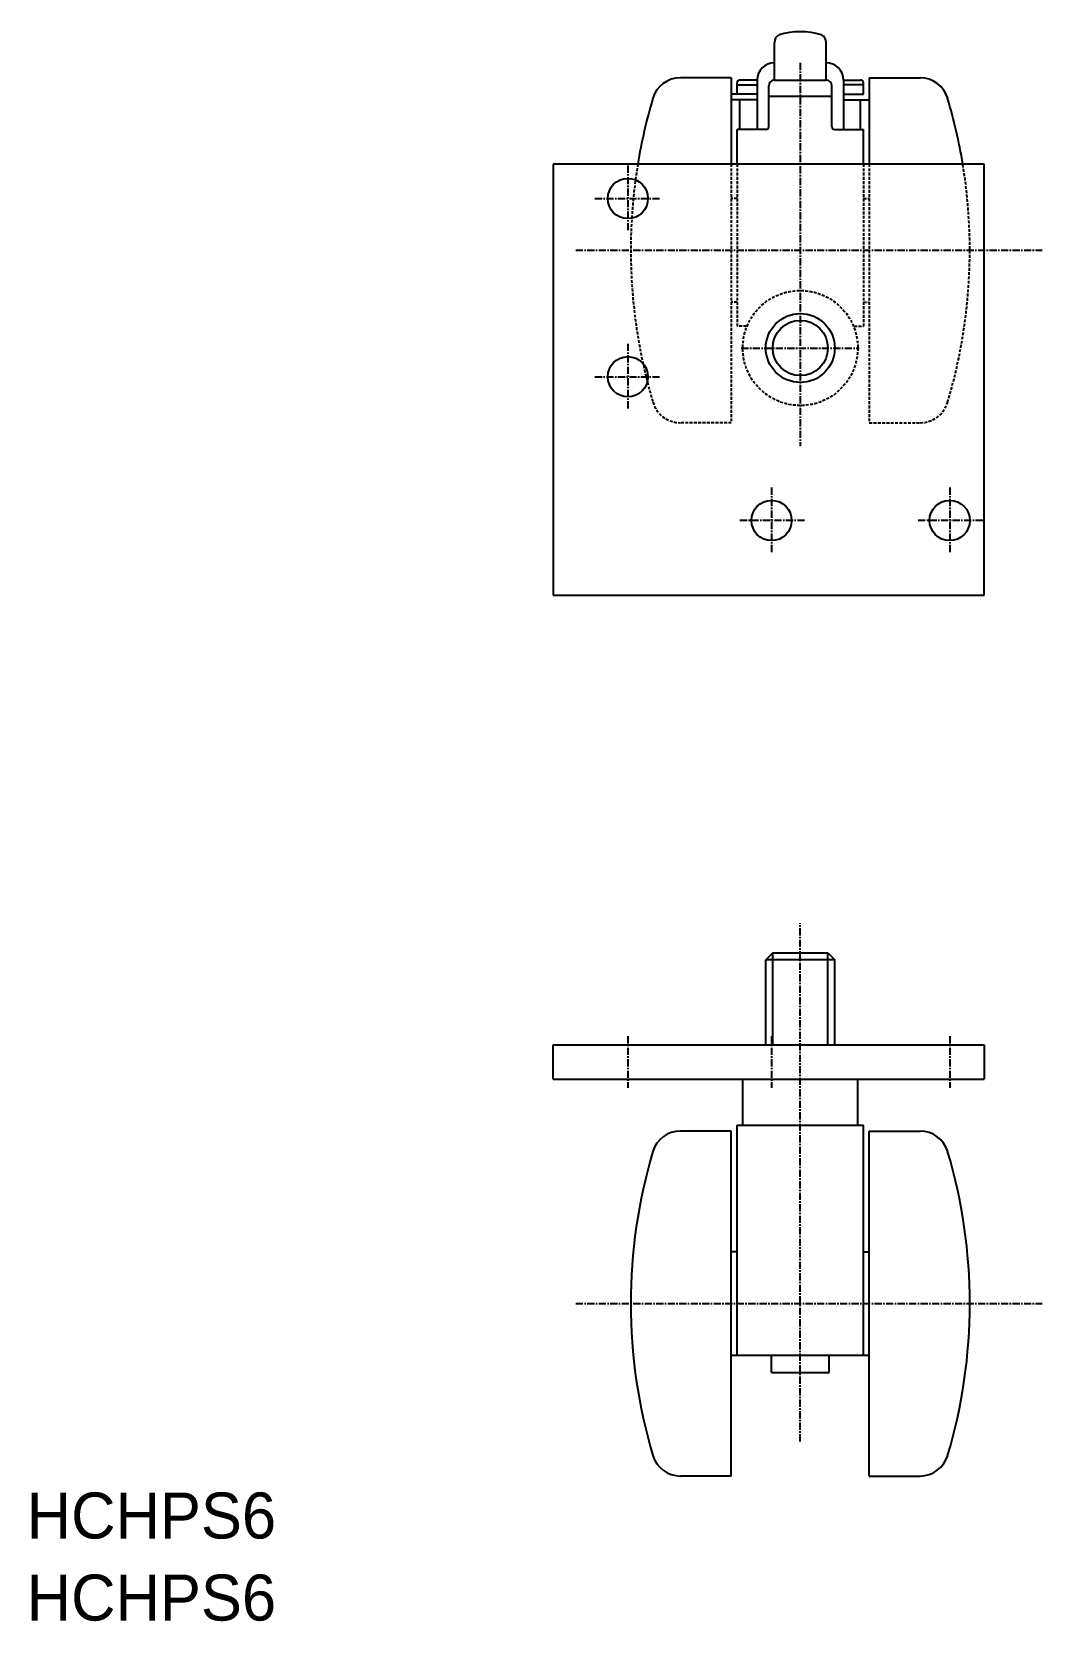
# Model space of a CAD drawing. Extents: x 1 to 177, y 0 to 276.
import ezdxf

# ---------------------------------------------------------------- set-up
doc = ezdxf.new("R2010")
doc.units = 0
doc.linetypes.add('CENTER', pattern=[2, 1.25, -0.25, 0.25, -0.25])
doc.linetypes.add('DASHED', pattern=[0.75, 0.5, -0.25])
doc.layers.get('0').update_dxf_attribs({"linetype": 'CONTINUOUS'})
doc.layers.add('CENTER', color=1, linetype='CENTER')

msp = doc.modelspace()

# ---------------------------------------------------------------- linework, layer by layer
at = {"color": 7, "linetype": 'CONTINUOUS'}
for p, q in [((130.11, 267.91), (130.11, 274.48)), ((139.11, 267.91), (139.11, 274.48)), ((122.61, 268.33), (113.76, 268.33)), ((122.61, 268.33), (122.61, 253.33)), ((146.61, 268.33), (155.47, 268.33)), ((146.61, 268.33), (146.61, 253.33)), ((127.11, 265.49), (122.61, 265.49)), ((123.61, 265.49), (123.61, 267.44)), ((123.61, 267.08), (127.11, 267.08)), ((127.11, 267.94), (124.11, 267.94)), ((127.11, 267.94), (127.11, 259.33)), ((129.11, 259.83), (129.11, 266.91)), ((130.11, 267.91), (139.11, 267.91)), ((140.11, 259.83), (140.11, 266.91)), ((142.11, 267.94), (142.11, 259.33)), ((142.11, 267.94), (145.11, 267.94)), ((145.61, 267.08), (142.11, 267.08)), ((142.11, 265.49), (145.61, 265.49)), ((145.61, 265.49), (145.61, 267.44)), ((124.11, 264.49), (122.61, 264.49)), ((127.11, 264.49), (124.11, 264.49)), ((124.11, 259.33), (124.11, 264.49)), ((129.11, 265.12), (140.11, 265.12)), ((142.11, 264.49), (145.11, 264.49)), ((145.11, 259.33), (145.11, 264.49)), ((145.11, 264.49), (146.61, 264.49)), ((123.61, 253.33), (123.61, 259.33)), ((128.61, 259.33), (123.61, 259.33)), ((140.61, 259.33), (145.61, 259.33)), ((142.11, 259.33), (142.61, 259.33)), ((145.61, 253.33), (145.61, 259.33)), ((91.61, 253.33), (91.61, 178.33)), ((166.61, 253.33), (91.61, 253.33)), ((166.61, 178.33), (166.61, 253.33)), ((91.61, 178.33), (166.61, 178.33)), ((129.81, 116.14), (128.61, 114.94)), ((129.81, 116.14), (139.41, 116.14)), ((139.41, 116.14), (140.61, 114.94)), ((140.61, 114.94), (128.61, 114.94)), ((128.61, 100.14), (128.61, 114.94)), ((140.61, 100.14), (140.61, 114.94)), ((91.61, 100.14), (166.61, 100.14)), ((91.61, 94.14), (91.61, 100.14)), ((110.36, 100.14), (110.36, 100.14)), ((129.11, 100.14), (129.11, 100.14)), ((166.61, 100.14), (166.61, 94.14)), ((91.61, 94.14), (166.61, 94.14)), ((124.61, 86.14), (124.61, 94.14)), ((144.61, 86.14), (144.61, 94.14)), ((123.61, 46.14), (123.61, 86.14)), ((123.61, 86.14), (145.61, 86.14)), ((145.61, 46.14), (145.61, 86.14)), ((122.61, 85.14), (113.76, 85.14)), ((122.61, 25.14), (122.61, 85.14)), ((146.61, 25.14), (146.61, 85.14)), ((146.61, 85.14), (155.47, 85.14)), ((123.61, 64.14), (122.61, 64.14)), ((145.61, 64.14), (146.61, 64.14)), ((122.61, 46.14), (146.61, 46.14)), ((129.61, 43.14), (129.61, 46.14)), ((139.61, 43.14), (139.61, 46.14)), ((129.61, 43.14), (139.61, 43.14)), ((122.61, 25.14), (113.76, 25.14)), ((146.61, 25.14), (155.47, 25.14))]:
    msp.add_line(p, q, dxfattribs=at)
at = {"color": 3, "linetype": 'DASHED'}
for p, q in [((122.61, 253.33), (122.61, 208.33)), ((123.61, 253.33), (123.61, 225.13)), ((145.61, 253.33), (145.61, 225.13)), ((146.61, 253.33), (146.61, 208.33)), ((123.61, 247.33), (122.61, 247.33)), ((145.61, 247.33), (146.61, 247.33)), ((123.61, 229.33), (122.61, 229.33)), ((145.61, 229.33), (146.61, 229.33)), ((125.23, 225.13), (123.61, 225.13)), ((144, 225.13), (145.61, 225.13)), ((122.61, 208.33), (113.76, 208.33)), ((146.61, 208.33), (155.47, 208.33))]:
    msp.add_line(p, q, dxfattribs=at)
at = {"color": 3, "linetype": 'CONTINUOUS'}
for p, q in [((129.81, 100.14), (129.81, 116.14)), ((139.41, 100.14), (139.41, 116.14))]:
    msp.add_line(p, q, dxfattribs=at)
at = {"color": 7, "linetype": 'CONTINUOUS'}
for centre, radius in [((104.61, 247.33), 3.5), ((134.61, 221.33), 6), ((104.61, 216.33), 3.5), ((129.61, 191.33), 3.5), ((160.61, 191.33), 3.5)]:
    msp.add_circle(centre, radius, dxfattribs=at)
at = {"color": 3, "linetype": 'DASHED'}
msp.add_circle((134.61, 221.33), 10, dxfattribs=at)
at = {"color": 3, "linetype": 'CONTINUOUS'}
msp.add_circle((134.61, 221.33), 4.8, dxfattribs=at)
at = {"color": 7, "linetype": 'CONTINUOUS'}
for centre, radius, start, end in [((131.61, 274.48), 1.5, 117.9101, 180), ((134.61, 263.05), 13.28, 73.8093, 106.1907), ((137.61, 274.48), 1.5, 0, 62.0899), ((130.11, 267.94), 3, 90, 180), ((139.11, 267.94), 3, 0, 90), ((113.76, 263.33), 5, 90, 163.3985), ((155.47, 263.33), 5, 16.6015, 90), ((124.11, 267.44), 0.5, 90, 180), ((130.11, 266.91), 1, 90, 180), ((139.11, 266.91), 1, 0, 90), ((145.11, 267.44), 0.5, 0, 90), ((197.61, 238.33), 92.5, 163.3985, 170.6676), ((71.61, 238.33), 92.5, 9.3324, 16.6015), ((128.61, 259.83), 0.5, 270, 0), ((140.61, 259.83), 0.5, 180, 270), ((113.76, 80.14), 5, 90, 163.3985), ((155.47, 80.14), 5, 16.6015, 90), ((197.61, 55.14), 92.5, 163.3985, 196.6015), ((71.61, 55.14), 92.5, 343.3985, 16.6015), ((113.76, 30.14), 5, 196.6015, 270), ((155.47, 30.14), 5, 270, 343.3985)]:
    msp.add_arc(centre, radius, start, end, dxfattribs=at)
at = {"color": 3, "linetype": 'DASHED'}
for centre, radius, start, end in [((197.61, 238.33), 92.5, 170.6676, 196.6015), ((71.61, 238.33), 92.5, 343.3985, 9.3324), ((113.76, 213.33), 5, 196.6015, 270), ((155.47, 213.33), 5, 270, 343.3985)]:
    msp.add_arc(centre, radius, start, end, dxfattribs=at)
at = {"layer": 'CENTER', "color": 1, "linetype": 'CENTER'}
for p, q in [((134.61, 270.93), (134.61, 204.28)), ((104.61, 253.07), (104.61, 241.59)), ((98.87, 247.33), (110.36, 247.33)), ((95.54, 238.33), (176.71, 238.33)), ((104.61, 222.07), (104.61, 210.59)), ((124.35, 221.33), (144.88, 221.33)), ((98.87, 216.33), (110.36, 216.33)), ((129.61, 197.07), (129.61, 185.59)), ((160.61, 197.07), (160.61, 185.59)), ((135.36, 191.33), (123.87, 191.33)), ((166.36, 191.33), (154.87, 191.33)), ((134.61, 31.17), (134.61, 121.29)), ((104.61, 101.64), (104.61, 92.64)), ((129.61, 101.64), (129.61, 92.64)), ((160.61, 101.64), (160.61, 92.64)), ((95.54, 55.14), (176.71, 55.14))]:
    msp.add_line(p, q, dxfattribs=at)

# ---------------------------------------------------------------- texts
at = {"color": 7, "linetype": 'CONTINUOUS'}
for p in [(0, 14.27), (0, 0)]:
    msp.add_text('HCHPS6', height=8, dxfattribs=at).set_placement(p)

doc.saveas('drawing.dxf')
